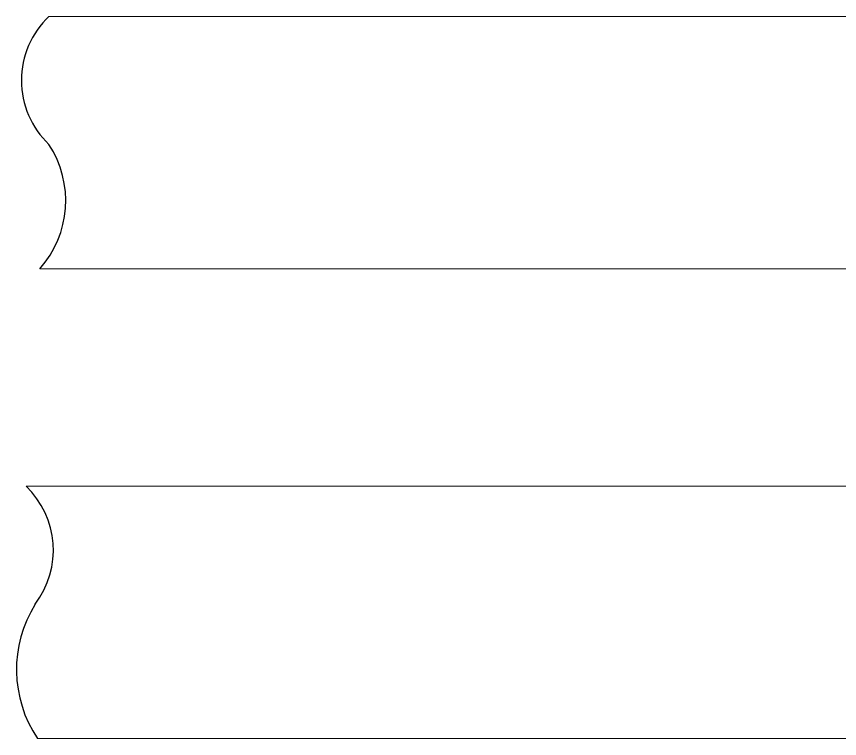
# Model space of a CAD drawing. Extents: x 7 to 132, y 25 to 99.
# Drawn here: x 98.56 to 105.07, y 32.29 to 38.01 of the extents above; entities that cross this region are included whole.
import ezdxf

# ---------------------------------------------------------------- set-up
doc = ezdxf.new("R2010")
doc.units = 0
doc.header["$LTSCALE"] = 0.5
doc.header["$MEASUREMENT"] = 0
doc.layers.add('OBJ', color=3, linetype='CONTINUOUS')

msp = doc.modelspace()

# ---------------------------------------------------------------- linework, layer by layer
at = {"layer": 'OBJ', "linetype": 'Continuous', "lineweight": 15}
for p, q in [((105.597186, 38.012336), (98.814253, 38.012336)), ((110.517186, 36.012336), (98.741698, 36.012336)), ((98.632864, 34.291536), (110.517186, 34.291536)), ((98.723559, 32.291536), (105.597186, 32.291536))]:
    msp.add_line(p, q, dxfattribs=at)
at = {"layer": 'OBJ'}
for centre, radius, start, end in [((99.29469, 37.505504), 0.698354, 133.4685494, 226.5314506), ((98.133141, 36.552938), 0.813997, 318.384175, 33.2015712), ((98.14319, 33.782993), 0.705972, 322.7867723, 46.0829147), ((99.536343, 32.837789), 0.979291, 148.0483455, 213.9041051)]:
    msp.add_arc(centre, radius, start, end, dxfattribs=at)

doc.saveas('drawing.dxf')
